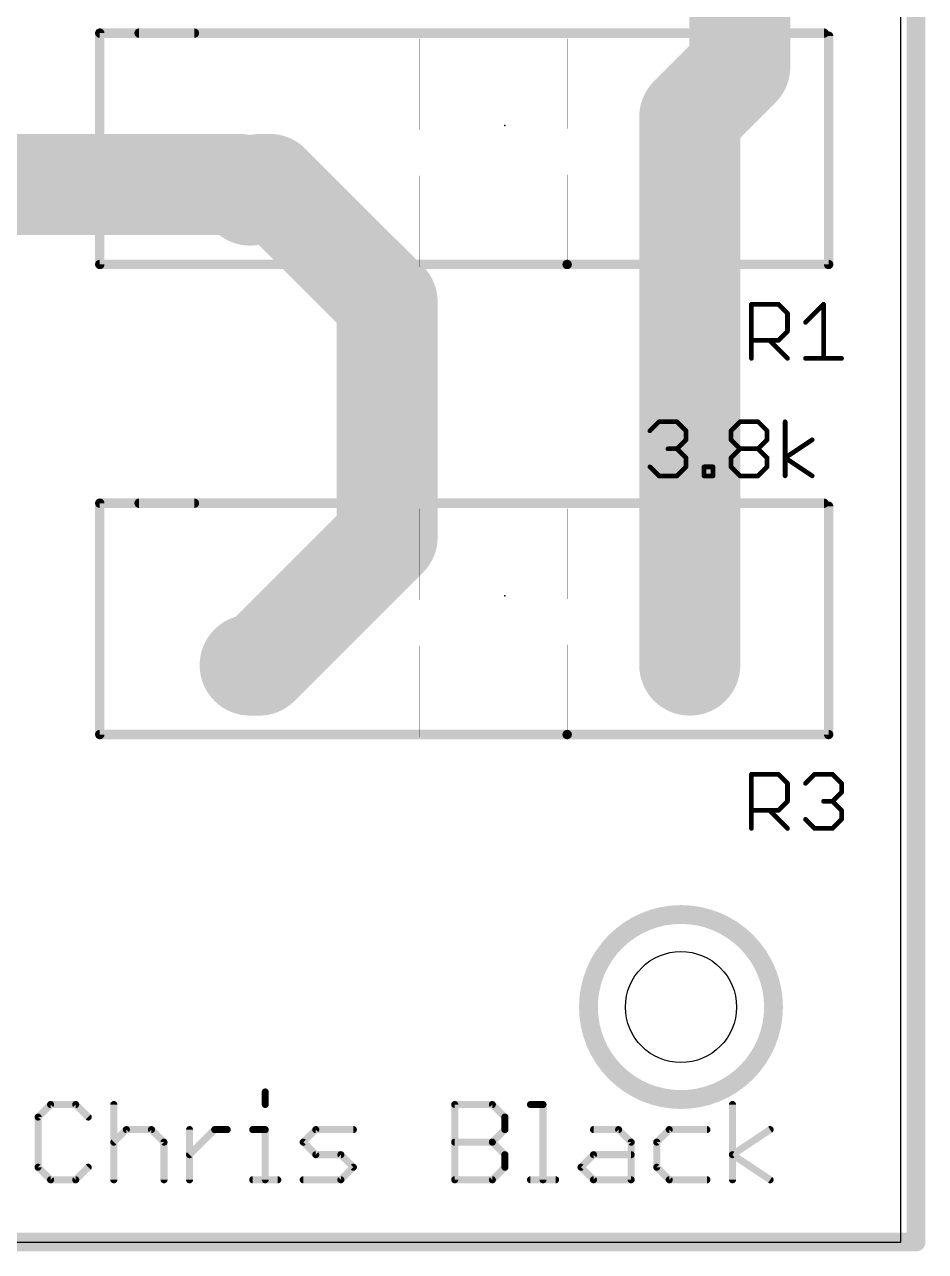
# Model space of a CAD drawing. Extents: x 8.2 to 88.1, y 6.1 to 80.7.
# Drawn here: x 68.36 to 87.83, y 6.15 to 32.67 of the extents above; entities that cross this region are included whole.
import ezdxf

# ---------------------------------------------------------------- set-up
doc = ezdxf.new("R2010")
doc.units = 0
for name, color, linetype in [('1', 22, 'CONTINUOUS'), ('16', 175, 'CONTINUOUS'), ('17', 82, 'CONTINUOUS'), ('20', 7, 'CONTINUOUS'), ('21', 253, 'CONTINUOUS'), ('23', 7, 'CONTINUOUS'), ('25', 253, 'CONTINUOUS'), ('27', 253, 'CONTINUOUS'), ('51', 253, 'CONTINUOUS')]:
    doc.layers.add(name, color=color, linetype=linetype)

# ---------------------------------------------------------------- blocks, each defined once
blk = doc.blocks.new('ROUNDP')
at = {"const_width": 0.5}
blk.add_lwpolyline([(0, -0.25, 1), (0, 0.25, 1), (0, -0.25)], format="xyb", dxfattribs=at)

msp = doc.modelspace()

# ---------------------------------------------------------------- linework, layer by layer
at = {"layer": '1', "const_width": 2.1844}
for points in [[(83.82, 31.75), (83.82, 40.64)], [(82.74, 30.67), (83.82, 31.75)], [(82.74, 28.98), (82.74, 30.67)], [(63.5, 29.21), (73.01, 29.21)], [(73.01, 29.21), (73.24, 28.98)], [(73.24, 28.98), (73.47, 29.21)], [(73.47, 29.21), (73.66, 29.21)], [(73.66, 29.21), (76.2, 26.67)], [(82.74, 18.82), (82.74, 28.98)], [(76.2, 26.67), (76.2, 21.59)], [(76.2, 21.59), (73.43, 18.82)], [(73.43, 18.82), (73.24, 18.82)]]:
    msp.add_lwpolyline(points, dxfattribs=at)
at = {"layer": '1', "const_width": 1.0922}
for points in [[(84.2062, 31.3638, 1), (83.4338, 32.1362)], [(83.2739, 31.75, 1), (84.3661, 31.75)], [(82.3538, 31.0562, 1), (83.1262, 30.2838)], [(83.2861, 30.67, 1), (82.1939, 30.67)], [(73.3962, 29.5962, 1), (72.6238, 28.8238)], [(73.47, 29.7561, 1), (73.47, 28.6639)], [(73.01, 28.6639, 1), (73.01, 29.7561)], [(73.8562, 28.8238, 1), (73.0838, 29.5962)], [(74.0462, 29.5962, 1), (73.2738, 28.8238)], [(73.66, 28.6639, 1), (73.66, 29.7561)], [(83.2861, 28.98, 1), (82.1939, 28.98)], [(72.8538, 29.3662, 1), (73.6262, 28.5938)], [(72.8538, 28.5938, 1), (73.6262, 29.3662)], [(82.1939, 28.98, 1), (83.2861, 28.98)], [(76.7461, 26.67, 1), (75.6539, 26.67)], [(75.8138, 26.2838, 1), (76.5862, 27.0562)], [(76.5862, 21.2038, 1), (75.8138, 21.9762)], [(75.6539, 21.59, 1), (76.7461, 21.59)], [(73.24, 19.3661, 1), (73.24, 18.2739)], [(73.43, 18.2739, 1), (73.43, 19.3661)], [(73.0438, 19.2062, 1), (73.8162, 18.4338)], [(82.1939, 18.82, 1), (83.2861, 18.82)]]:
    msp.add_lwpolyline(points, format="xyb", dxfattribs=at)
at = {"layer": '16', "const_width": 0.4064}
for points in [[(87.63, 80.01), (87.63, 6.35)], [(87.63, 6.35), (26.67, 6.35)]]:
    msp.add_lwpolyline(points, dxfattribs=at)
at = {"layer": '16', "const_width": 0.2032}
for points in [[(87.5284, 6.35, 1), (87.7316, 6.35)], [(87.63, 6.2484, 1), (87.63, 6.4516)]]:
    msp.add_lwpolyline(points, format="xyb", dxfattribs=at)
at = {"layer": '20'}
for p, q in [((87.3, 6.35), (87.3, 80)), ((24.13, 6.35), (87.3, 6.35))]:
    msp.add_line(p, q, dxfattribs=at)
msp.add_circle((82.55, 11.43), 1.2, dxfattribs=at)
at = {"layer": '21'}
for points, const_width in [([(69.99, 27.48), (69.99, 32.48)], 0.2032), ([(72.035, 32.48), (69.99, 32.48)], 0.2032), ([(76.89, 30.3925), (76.89, 32.355)], 0.01), ([(80.09, 30.4175), (80.09, 32.355)], 0.01), ([(85.74, 32.415), (85.74, 27.48)], 0.2032), ([(76.89, 27.43), (76.89, 29.3925)], 0.01), ([(80.09, 27.48), (80.09, 29.4175)], 0.01), ([(80.09, 27.48), (69.99, 27.48)], 0.2032), ([(85.74, 27.48), (80.09, 27.48)], 0.2032), ([(69.99, 17.32), (69.99, 22.32)], 0.2032), ([(72.035, 22.32), (69.99, 22.32)], 0.2032), ([(85.74, 22.255), (85.74, 17.32)], 0.2032), ([(76.89, 20.2325), (76.89, 22.195)], 0.01), ([(80.09, 20.2575), (80.09, 22.195)], 0.01), ([(76.89, 17.27), (76.89, 19.2325)], 0.01), ([(80.09, 17.32), (80.09, 19.2575)], 0.01), ([(80.09, 17.32), (69.99, 17.32)], 0.2032), ([(85.74, 17.32), (80.09, 17.32)], 0.2032)]:
    msp.add_lwpolyline(points, dxfattribs=dict(at, const_width=const_width))
for points, const_width in [([(70.0408, 32.48, 1), (69.9392, 32.48)], 0.1016), ([(69.99, 32.5308, 1), (69.99, 32.4292)], 0.1016), ([(72.035, 32.4292, 1), (72.035, 32.5308)], 0.1016), ([(76.8925, 32.355, 1), (76.8875, 32.355)], 0.005), ([(80.0925, 32.355, 1), (80.0875, 32.355)], 0.005), ([(85.7908, 32.415, 1), (85.6892, 32.415)], 0.1016), ([(76.8875, 30.3925, 1), (76.8925, 30.3925)], 0.005), ([(80.0875, 30.4175, 1), (80.0925, 30.4175)], 0.005), ([(76.8925, 29.3925, 1), (76.8875, 29.3925)], 0.005), ([(80.0925, 29.4175, 1), (80.0875, 29.4175)], 0.005), ([(69.99, 27.5308, 1), (69.99, 27.4292)], 0.1016), ([(80.09, 27.5308, 1), (80.09, 27.4292)], 0.1016), ([(80.09, 27.4292, 1), (80.09, 27.5308)], 0.1016), ([(85.74, 27.4292, 1), (85.74, 27.5308)], 0.1016), ([(69.9392, 27.48, 1), (70.0408, 27.48)], 0.1016), ([(76.8875, 27.43, 1), (76.8925, 27.43)], 0.005), ([(80.0875, 27.48, 1), (80.0925, 27.48)], 0.005), ([(85.6892, 27.48, 1), (85.7908, 27.48)], 0.1016), ([(70.0408, 22.32, 1), (69.9392, 22.32)], 0.1016), ([(69.99, 22.3708, 1), (69.99, 22.2692)], 0.1016), ([(72.035, 22.2692, 1), (72.035, 22.3708)], 0.1016), ([(85.7908, 22.255, 1), (85.6892, 22.255)], 0.1016), ([(76.8925, 22.195, 1), (76.8875, 22.195)], 0.005), ([(80.0925, 22.195, 1), (80.0875, 22.195)], 0.005), ([(76.8875, 20.2325, 1), (76.8925, 20.2325)], 0.005), ([(80.0875, 20.2575, 1), (80.0925, 20.2575)], 0.005), ([(76.8925, 19.2325, 1), (76.8875, 19.2325)], 0.005), ([(80.0925, 19.2575, 1), (80.0875, 19.2575)], 0.005), ([(69.99, 17.3708, 1), (69.99, 17.2692)], 0.1016), ([(69.9392, 17.32, 1), (70.0408, 17.32)], 0.1016), ([(76.8875, 17.27, 1), (76.8925, 17.27)], 0.005), ([(80.09, 17.3708, 1), (80.09, 17.2692)], 0.1016), ([(80.09, 17.2692, 1), (80.09, 17.3708)], 0.1016), ([(80.0875, 17.32, 1), (80.0925, 17.32)], 0.005), ([(85.6892, 17.32, 1), (85.7908, 17.32)], 0.1016), ([(85.74, 17.2692, 1), (85.74, 17.3708)], 0.1016), ([(82.55, 9.43, 1), (82.55, 13.43, 1), (82.55, 9.43)], 0.4064)]:
    msp.add_lwpolyline(points, format="xyb", dxfattribs=dict(at, const_width=const_width))
at = {"layer": '23'}
for p in [(78.74, 30.48), (78.74, 20.32)]:
    msp.add_point(p, dxfattribs=at)
at = {"layer": '25'}
for points, const_width in [([(84.0721, 25.4508), (84.0721, 26.6201)], 0.1016), ([(84.0721, 26.6201), (84.6567, 26.6201)], 0.1016), ([(84.6567, 26.6201), (84.8516, 26.4252)], 0.1016), ([(85.2414, 26.2303), (85.6311, 26.6201)], 0.1016), ([(85.6311, 26.6201), (85.6311, 25.4508)], 0.1016), ([(84.8516, 26.4252), (84.8516, 26.0354)], 0.1016), ([(84.8516, 26.0354), (84.6567, 25.8405)], 0.1016), ([(84.6567, 25.8405), (84.0721, 25.8405)], 0.1016), ([(84.4618, 25.8405), (84.8516, 25.4508)], 0.1016), ([(85.2414, 25.4508), (86.0209, 25.4508)], 0.1016), ([(84.0721, 15.2908), (84.0721, 16.4601)], 0.1016), ([(84.0721, 16.4601), (84.6567, 16.4601)], 0.1016), ([(84.6567, 16.4601), (84.8516, 16.2652)], 0.1016), ([(85.2414, 16.2652), (85.4362, 16.4601)], 0.1016), ([(85.4362, 16.4601), (85.826, 16.4601)], 0.1016), ([(85.826, 16.4601), (86.0209, 16.2652)], 0.1016), ([(84.8516, 16.2652), (84.8516, 15.8754)], 0.1016), ([(86.0209, 16.2652), (86.0209, 16.0703)], 0.1016), ([(84.8516, 15.8754), (84.6567, 15.6805)], 0.1016), ([(85.826, 15.8754), (85.6311, 15.8754)], 0.1016), ([(86.0209, 16.0703), (85.826, 15.8754)], 0.1016), ([(85.826, 15.8754), (86.0209, 15.6805)], 0.1016), ([(84.6567, 15.6805), (84.0721, 15.6805)], 0.1016), ([(84.4618, 15.6805), (84.8516, 15.2908)], 0.1016), ([(86.0209, 15.6805), (86.0209, 15.4856)], 0.1016), ([(85.4362, 15.2908), (85.2414, 15.4856)], 0.1016), ([(86.0209, 15.4856), (85.826, 15.2908)], 0.1016), ([(85.826, 15.2908), (85.4362, 15.2908)], 0.1016), ([(73.5657, 9.5943), (73.5657, 9.3231)], 0.1524), ([(68.9273, 9.3231), (68.6562, 9.052)], 0.1524), ([(69.4696, 9.3231), (68.9273, 9.3231)], 0.1524), ([(69.7408, 9.052), (69.4696, 9.3231)], 0.1524), ([(70.2933, 9.3231), (70.2933, 7.6962)], 0.1524), ([(77.6602, 7.6962), (77.6602, 9.3231)], 0.1524), ([(77.6602, 9.3231), (78.4736, 9.3231)], 0.1524), ([(78.4736, 9.3231), (78.7448, 9.052)], 0.1524), ([(79.2973, 9.3231), (79.5684, 9.3231)], 0.1524), ([(79.5684, 9.3231), (79.5684, 7.6962)], 0.1524), ([(83.6629, 7.6962), (83.6629, 9.3231)], 0.1524), ([(68.6562, 9.052), (68.6562, 7.9673)], 0.1524), ([(78.7448, 9.052), (78.7448, 8.7808)], 0.1524), ([(70.2933, 8.5096), (70.5644, 8.7808)], 0.1524), ([(70.5644, 8.7808), (71.1067, 8.7808)], 0.1524), ([(71.1067, 8.7808), (71.3779, 8.5096)], 0.1524), ([(71.9304, 7.6962), (71.9304, 8.7808)], 0.1524), ([(71.9304, 8.2385), (72.4727, 8.7808)], 0.1524), ([(72.4727, 8.7808), (72.7438, 8.7808)], 0.1524), ([(73.2946, 8.7808), (73.5657, 8.7808)], 0.1524), ([(73.5657, 8.7808), (73.5657, 7.6962)], 0.1524), ([(74.386, 8.5096), (74.6571, 8.7808)], 0.1524), ([(74.6571, 8.7808), (75.4706, 8.7808)], 0.1524), ([(78.7448, 8.7808), (78.4736, 8.5096)], 0.1524), ([(80.6598, 8.7808), (81.2021, 8.7808)], 0.1524), ([(81.2021, 8.7808), (81.4733, 8.5096)], 0.1524), ([(82.2969, 8.7808), (82.0258, 8.5096)], 0.1524), ([(83.1104, 8.7808), (82.2969, 8.7808)], 0.1524), ([(83.6629, 8.2385), (84.4763, 8.7808)], 0.1524), ([(71.3779, 8.5096), (71.3779, 7.6962)], 0.1524), ([(74.6571, 8.2385), (74.386, 8.5096)], 0.1524), ([(77.6602, 8.5096), (78.4736, 8.5096)], 0.1524), ([(78.4736, 8.5096), (78.7448, 8.2385)], 0.1524), ([(81.4733, 8.5096), (81.4733, 7.6962)], 0.1524), ([(82.0258, 8.5096), (82.0258, 7.9673)], 0.1524), ([(75.1994, 8.2385), (74.6571, 8.2385)], 0.1524), ([(75.4706, 7.9673), (75.1994, 8.2385)], 0.1524), ([(78.7448, 8.2385), (78.7448, 7.9673)], 0.1524), ([(80.3887, 7.9673), (80.6598, 8.2385)], 0.1524), ([(80.6598, 8.2385), (81.4733, 8.2385)], 0.1524), ([(84.4763, 7.6962), (83.6629, 8.2385)], 0.1524), ([(68.6562, 7.9673), (68.9273, 7.6962)], 0.1524), ([(69.4696, 7.6962), (69.7408, 7.9673)], 0.1524), ([(75.1994, 7.6962), (75.4706, 7.9673)], 0.1524), ([(78.7448, 7.9673), (78.4736, 7.6962)], 0.1524), ([(80.6598, 7.6962), (80.3887, 7.9673)], 0.1524), ([(82.0258, 7.9673), (82.2969, 7.6962)], 0.1524), ([(68.9273, 7.6962), (69.4696, 7.6962)], 0.1524), ([(73.2946, 7.6962), (73.8369, 7.6962)], 0.1524), ([(74.386, 7.6962), (75.1994, 7.6962)], 0.1524), ([(78.4736, 7.6962), (77.6602, 7.6962)], 0.1524), ([(79.2973, 7.6962), (79.8396, 7.6962)], 0.1524), ([(81.4733, 7.6962), (80.6598, 7.6962)], 0.1524), ([(82.2969, 7.6962), (83.1104, 7.6962)], 0.1524)]:
    msp.add_lwpolyline(points, dxfattribs=dict(at, const_width=const_width))
for points, const_width in [([(84.0975, 26.6201, 1), (84.0467, 26.6201)], 0.0508), ([(84.0721, 26.6455, 1), (84.0721, 26.5947)], 0.0508), ([(84.6747, 26.6381, 1), (84.6387, 26.6021)], 0.0508), ([(84.6567, 26.5947, 1), (84.6567, 26.6455)], 0.0508), ([(85.6565, 26.6201, 1), (85.6057, 26.6201)], 0.0508), ([(85.6491, 26.6021, 1), (85.6131, 26.6381)], 0.0508), ([(84.877, 26.4252, 1), (84.8262, 26.4252)], 0.0508), ([(84.8336, 26.4072, 1), (84.8696, 26.4432)], 0.0508), ([(85.2234, 26.2483, 1), (85.2594, 26.2123)], 0.0508), ([(84.8262, 26.0354, 1), (84.877, 26.0354)], 0.0508), ([(84.8696, 26.0174, 1), (84.8336, 26.0534)], 0.0508), ([(84.0721, 25.8659, 1), (84.0721, 25.8151)], 0.0508), ([(84.4798, 25.8585, 1), (84.4438, 25.8225)], 0.0508), ([(84.6387, 25.8585, 1), (84.6747, 25.8225)], 0.0508), ([(84.6567, 25.8151, 1), (84.6567, 25.8659)], 0.0508), ([(84.0467, 25.4508, 1), (84.0975, 25.4508)], 0.0508), ([(84.8336, 25.4328, 1), (84.8696, 25.4688)], 0.0508), ([(85.2414, 25.4762, 1), (85.2414, 25.4254)], 0.0508), ([(85.6057, 25.4508, 1), (85.6565, 25.4508)], 0.0508), ([(86.0209, 25.4254, 1), (86.0209, 25.4762)], 0.0508), ([(84.0975, 16.4601, 1), (84.0467, 16.4601)], 0.0508), ([(84.0721, 16.4855, 1), (84.0721, 16.4347)], 0.0508), ([(84.6747, 16.4781, 1), (84.6387, 16.4421)], 0.0508), ([(84.6567, 16.4347, 1), (84.6567, 16.4855)], 0.0508), ([(85.4362, 16.4855, 1), (85.4362, 16.4347)], 0.0508), ([(85.4542, 16.4421, 1), (85.4182, 16.4781)], 0.0508), ([(85.844, 16.4781, 1), (85.808, 16.4421)], 0.0508), ([(85.826, 16.4347, 1), (85.826, 16.4855)], 0.0508), ([(84.877, 16.2652, 1), (84.8262, 16.2652)], 0.0508), ([(84.8336, 16.2472, 1), (84.8696, 16.2832)], 0.0508), ([(85.2234, 16.2832, 1), (85.2594, 16.2472)], 0.0508), ([(86.0463, 16.2652, 1), (85.9955, 16.2652)], 0.0508), ([(86.0029, 16.2472, 1), (86.0389, 16.2832)], 0.0508), ([(84.8696, 15.8574, 1), (84.8336, 15.8934)], 0.0508), ([(85.6311, 15.9008, 1), (85.6311, 15.85)], 0.0508), ([(85.844, 15.8934, 1), (85.808, 15.8574)], 0.0508), ([(85.808, 15.8934, 1), (85.844, 15.8574)], 0.0508), ([(85.826, 15.85, 1), (85.826, 15.9008)], 0.0508), ([(85.9955, 16.0703, 1), (86.0463, 16.0703)], 0.0508), ([(86.0389, 16.0523, 1), (86.0029, 16.0883)], 0.0508), ([(84.0721, 15.7059, 1), (84.0721, 15.6551)], 0.0508), ([(84.4798, 15.6985, 1), (84.4438, 15.6625)], 0.0508), ([(84.6387, 15.6985, 1), (84.6747, 15.6625)], 0.0508), ([(84.6567, 15.6551, 1), (84.6567, 15.7059)], 0.0508), ([(84.8262, 15.8754, 1), (84.877, 15.8754)], 0.0508), ([(86.0463, 15.6805, 1), (85.9955, 15.6805)], 0.0508), ([(86.0029, 15.6625, 1), (86.0389, 15.6985)], 0.0508), ([(85.2594, 15.5036, 1), (85.2234, 15.4676)], 0.0508), ([(85.9955, 15.4856, 1), (86.0463, 15.4856)], 0.0508), ([(86.0389, 15.4676, 1), (86.0029, 15.5036)], 0.0508), ([(84.0467, 15.2908, 1), (84.0975, 15.2908)], 0.0508), ([(84.8336, 15.2728, 1), (84.8696, 15.3088)], 0.0508), ([(85.4362, 15.3162, 1), (85.4362, 15.2654)], 0.0508), ([(85.4182, 15.2728, 1), (85.4542, 15.3088)], 0.0508), ([(85.808, 15.3088, 1), (85.844, 15.2728)], 0.0508), ([(85.826, 15.2654, 1), (85.826, 15.3162)], 0.0508), ([(73.6038, 9.5943, 1), (73.5276, 9.5943)], 0.0762), ([(68.9273, 9.3612, 1), (68.9273, 9.285)], 0.0762), ([(68.9542, 9.2962, 1), (68.9004, 9.35)], 0.0762), ([(69.4965, 9.35, 1), (69.4427, 9.2962)], 0.0762), ([(69.4696, 9.285, 1), (69.4696, 9.3612)], 0.0762), ([(70.3314, 9.3231, 1), (70.2552, 9.3231)], 0.0762), ([(73.5276, 9.3231, 1), (73.6038, 9.3231)], 0.0762), ([(77.6983, 9.3231, 1), (77.6221, 9.3231)], 0.0762), ([(77.6602, 9.3612, 1), (77.6602, 9.285)], 0.0762), ([(78.5005, 9.35, 1), (78.4467, 9.2962)], 0.0762), ([(78.4736, 9.285, 1), (78.4736, 9.3612)], 0.0762), ([(79.2973, 9.3612, 1), (79.2973, 9.285)], 0.0762), ([(79.6065, 9.3231, 1), (79.5303, 9.3231)], 0.0762), ([(79.5684, 9.285, 1), (79.5684, 9.3612)], 0.0762), ([(83.701, 9.3231, 1), (83.6248, 9.3231)], 0.0762), ([(68.6943, 9.052, 1), (68.6181, 9.052)], 0.0762), ([(68.6293, 9.0789, 1), (68.6831, 9.0251)], 0.0762), ([(69.7139, 9.0251, 1), (69.7677, 9.0789)], 0.0762), ([(78.7829, 9.052, 1), (78.7067, 9.052)], 0.0762), ([(78.7179, 9.0251, 1), (78.7717, 9.0789)], 0.0762), ([(70.5644, 8.8189, 1), (70.5644, 8.7427)], 0.0762), ([(70.5913, 8.7539, 1), (70.5375, 8.8077)], 0.0762), ([(71.1336, 8.8077, 1), (71.0798, 8.7539)], 0.0762), ([(71.1067, 8.7427, 1), (71.1067, 8.8189)], 0.0762), ([(71.9685, 8.7808, 1), (71.8923, 8.7808)], 0.0762), ([(72.4727, 8.8189, 1), (72.4727, 8.7427)], 0.0762), ([(72.4996, 8.7539, 1), (72.4458, 8.8077)], 0.0762), ([(72.7438, 8.7427, 1), (72.7438, 8.8189)], 0.0762), ([(73.2946, 8.8189, 1), (73.2946, 8.7427)], 0.0762), ([(73.6038, 8.7808, 1), (73.5276, 8.7808)], 0.0762), ([(73.5657, 8.7427, 1), (73.5657, 8.8189)], 0.0762), ([(74.6571, 8.8189, 1), (74.6571, 8.7427)], 0.0762), ([(74.684, 8.7539, 1), (74.6302, 8.8077)], 0.0762), ([(75.4706, 8.7427, 1), (75.4706, 8.8189)], 0.0762), ([(78.7067, 8.7808, 1), (78.7829, 8.7808)], 0.0762), ([(78.7717, 8.7539, 1), (78.7179, 8.8077)], 0.0762), ([(80.6598, 8.8189, 1), (80.6598, 8.7427)], 0.0762), ([(81.229, 8.8077, 1), (81.1752, 8.7539)], 0.0762), ([(81.2021, 8.7427, 1), (81.2021, 8.8189)], 0.0762), ([(82.2969, 8.8189, 1), (82.2969, 8.7427)], 0.0762), ([(82.3238, 8.7539, 1), (82.27, 8.8077)], 0.0762), ([(83.1104, 8.7427, 1), (83.1104, 8.8189)], 0.0762), ([(84.4974, 8.7491, 1), (84.4552, 8.8125)], 0.0762), ([(70.2664, 8.5365, 1), (70.3202, 8.4827)], 0.0762), ([(71.416, 8.5096, 1), (71.3398, 8.5096)], 0.0762), ([(71.351, 8.4827, 1), (71.4048, 8.5365)], 0.0762), ([(74.4129, 8.5365, 1), (74.3591, 8.4827)], 0.0762), ([(74.3591, 8.5365, 1), (74.4129, 8.4827)], 0.0762), ([(77.6602, 8.5477, 1), (77.6602, 8.4715)], 0.0762), ([(78.5005, 8.5365, 1), (78.4467, 8.4827)], 0.0762), ([(78.4467, 8.5365, 1), (78.5005, 8.4827)], 0.0762), ([(78.4736, 8.4715, 1), (78.4736, 8.5477)], 0.0762), ([(81.5114, 8.5096, 1), (81.4352, 8.5096)], 0.0762), ([(81.4464, 8.4827, 1), (81.5002, 8.5365)], 0.0762), ([(82.0639, 8.5096, 1), (81.9877, 8.5096)], 0.0762), ([(81.9989, 8.5365, 1), (82.0527, 8.4827)], 0.0762), ([(71.9035, 8.2654, 1), (71.9573, 8.2116)], 0.0762), ([(74.6571, 8.2766, 1), (74.6571, 8.2004)], 0.0762), ([(74.6302, 8.2116, 1), (74.684, 8.2654)], 0.0762), ([(75.2263, 8.2654, 1), (75.1725, 8.2116)], 0.0762), ([(75.1994, 8.2004, 1), (75.1994, 8.2766)], 0.0762), ([(78.7829, 8.2385, 1), (78.7067, 8.2385)], 0.0762), ([(78.7179, 8.2116, 1), (78.7717, 8.2654)], 0.0762), ([(80.6598, 8.2766, 1), (80.6598, 8.2004)], 0.0762), ([(80.6867, 8.2116, 1), (80.6329, 8.2654)], 0.0762), ([(81.4733, 8.2004, 1), (81.4733, 8.2766)], 0.0762), ([(83.684, 8.2702, 1), (83.6418, 8.2068)], 0.0762), ([(83.6418, 8.2702, 1), (83.684, 8.2068)], 0.0762), ([(68.6181, 7.9673, 1), (68.6943, 7.9673)], 0.0762), ([(68.6831, 7.9942, 1), (68.6293, 7.9404)], 0.0762), ([(69.7677, 7.9404, 1), (69.7139, 7.9942)], 0.0762), ([(75.4975, 7.9404, 1), (75.4437, 7.9942)], 0.0762), ([(75.4437, 7.9404, 1), (75.4975, 7.9942)], 0.0762), ([(78.7067, 7.9673, 1), (78.7829, 7.9673)], 0.0762), ([(78.7717, 7.9404, 1), (78.7179, 7.9942)], 0.0762), ([(80.4156, 7.9942, 1), (80.3618, 7.9404)], 0.0762), ([(80.3618, 7.9942, 1), (80.4156, 7.9404)], 0.0762), ([(81.9877, 7.9673, 1), (82.0639, 7.9673)], 0.0762), ([(82.0527, 7.9942, 1), (81.9989, 7.9404)], 0.0762), ([(68.9273, 7.7343, 1), (68.9273, 7.6581)], 0.0762), ([(68.9004, 7.6693, 1), (68.9542, 7.7231)], 0.0762), ([(69.4427, 7.7231, 1), (69.4965, 7.6693)], 0.0762), ([(69.4696, 7.6581, 1), (69.4696, 7.7343)], 0.0762), ([(70.2552, 7.6962, 1), (70.3314, 7.6962)], 0.0762), ([(71.3398, 7.6962, 1), (71.416, 7.6962)], 0.0762), ([(71.8923, 7.6962, 1), (71.9685, 7.6962)], 0.0762), ([(73.2946, 7.7343, 1), (73.2946, 7.6581)], 0.0762), ([(73.5276, 7.6962, 1), (73.6038, 7.6962)], 0.0762), ([(73.8369, 7.6581, 1), (73.8369, 7.7343)], 0.0762), ([(74.386, 7.7343, 1), (74.386, 7.6581)], 0.0762), ([(75.1725, 7.7231, 1), (75.2263, 7.6693)], 0.0762), ([(75.1994, 7.6581, 1), (75.1994, 7.7343)], 0.0762), ([(77.6602, 7.7343, 1), (77.6602, 7.6581)], 0.0762), ([(77.6221, 7.6962, 1), (77.6983, 7.6962)], 0.0762), ([(78.4467, 7.7231, 1), (78.5005, 7.6693)], 0.0762), ([(78.4736, 7.6581, 1), (78.4736, 7.7343)], 0.0762), ([(79.2973, 7.7343, 1), (79.2973, 7.6581)], 0.0762), ([(79.5303, 7.6962, 1), (79.6065, 7.6962)], 0.0762), ([(79.8396, 7.6581, 1), (79.8396, 7.7343)], 0.0762), ([(80.6598, 7.7343, 1), (80.6598, 7.6581)], 0.0762), ([(80.6329, 7.6693, 1), (80.6867, 7.7231)], 0.0762), ([(81.4352, 7.6962, 1), (81.5114, 7.6962)], 0.0762), ([(81.4733, 7.6581, 1), (81.4733, 7.7343)], 0.0762), ([(82.2969, 7.7343, 1), (82.2969, 7.6581)], 0.0762), ([(82.27, 7.6693, 1), (82.3238, 7.7231)], 0.0762), ([(83.1104, 7.6581, 1), (83.1104, 7.7343)], 0.0762), ([(83.6248, 7.6962, 1), (83.701, 7.6962)], 0.0762), ([(84.4552, 7.6645, 1), (84.4974, 7.7279)], 0.0762)]:
    msp.add_lwpolyline(points, format="xyb", dxfattribs=dict(at, const_width=const_width))
at = {"layer": '27', "const_width": 0.0508}
for points in [[(81.8599, 23.9032, 1), (81.8959, 23.8672)], [(82.0727, 24.1055, 1), (82.0727, 24.0547)], [(82.0907, 24.0621, 1), (82.0547, 24.0981)], [(82.4805, 24.0981, 1), (82.4445, 24.0621)], [(82.4625, 24.0547, 1), (82.4625, 24.1055)], [(82.6828, 23.8852, 1), (82.632, 23.8852)], [(82.6394, 23.8672, 1), (82.6754, 23.9032)], [(83.6138, 23.9032, 1), (83.6498, 23.8672)], [(83.6572, 23.8852, 1), (83.6064, 23.8852)], [(83.8266, 24.1055, 1), (83.8266, 24.0547)], [(83.8446, 24.0621, 1), (83.8086, 24.0981)], [(84.2344, 24.0981, 1), (84.1984, 24.0621)], [(84.2164, 24.0547, 1), (84.2164, 24.1055)], [(84.4367, 23.8852, 1), (84.3859, 23.8852)], [(84.3933, 23.8672, 1), (84.4293, 23.9032)], [(84.8265, 24.0801, 1), (84.7757, 24.0801)], [(82.632, 23.6903, 1), (82.6828, 23.6903)], [(82.6754, 23.6723, 1), (82.6394, 23.7083)], [(83.6498, 23.7083, 1), (83.6138, 23.6723)], [(83.6064, 23.6903, 1), (83.6572, 23.6903)], [(84.3859, 23.6903, 1), (84.4367, 23.6903)], [(84.4293, 23.6723, 1), (84.3933, 23.7083)], [(85.3998, 23.6692, 1), (85.3716, 23.7114)], [(82.2676, 23.5208, 1), (82.2676, 23.47)], [(82.4805, 23.5134, 1), (82.4445, 23.4774)], [(82.4445, 23.5134, 1), (82.4805, 23.4774)], [(82.4625, 23.47, 1), (82.4625, 23.5208)], [(82.6828, 23.3005, 1), (82.632, 23.3005)], [(82.6394, 23.2825, 1), (82.6754, 23.3185)], [(83.6138, 23.3185, 1), (83.6498, 23.2825)], [(83.6572, 23.3005, 1), (83.6064, 23.3005)], [(83.8266, 23.5208, 1), (83.8266, 23.47)], [(83.8446, 23.4774, 1), (83.8086, 23.5134)], [(83.8086, 23.4774, 1), (83.8446, 23.5134)], [(84.2344, 23.5134, 1), (84.1984, 23.4774)], [(84.1984, 23.5134, 1), (84.2344, 23.4774)], [(84.2164, 23.47, 1), (84.2164, 23.5208)], [(84.4367, 23.3005, 1), (84.3859, 23.3005)], [(84.3933, 23.2825, 1), (84.4293, 23.3185)], [(84.8152, 23.3216, 1), (84.787, 23.2794)], [(84.787, 23.3216, 1), (84.8152, 23.2794)], [(81.8959, 23.1236, 1), (81.8599, 23.0876)], [(82.632, 23.1056, 1), (82.6828, 23.1056)], [(82.6754, 23.0876, 1), (82.6394, 23.1236)], [(83.0726, 23.1056, 1), (83.0218, 23.1056)], [(83.0472, 23.131, 1), (83.0472, 23.0802)], [(83.2674, 23.1056, 1), (83.2166, 23.1056)], [(83.242, 23.0802, 1), (83.242, 23.131)], [(83.6498, 23.1236, 1), (83.6138, 23.0876)], [(83.6064, 23.1056, 1), (83.6572, 23.1056)], [(84.3859, 23.1056, 1), (84.4367, 23.1056)], [(84.4293, 23.0876, 1), (84.3933, 23.1236)], [(82.0727, 22.9362, 1), (82.0727, 22.8854)], [(82.0547, 22.8928, 1), (82.0907, 22.9288)], [(82.4445, 22.9288, 1), (82.4805, 22.8928)], [(82.4625, 22.8854, 1), (82.4625, 22.9362)], [(83.0472, 22.9362, 1), (83.0472, 22.8854)], [(83.0218, 22.9108, 1), (83.0726, 22.9108)], [(83.2166, 22.9108, 1), (83.2674, 22.9108)], [(83.242, 22.8854, 1), (83.242, 22.9362)], [(83.8266, 22.9362, 1), (83.8266, 22.8854)], [(83.8086, 22.8928, 1), (83.8446, 22.9288)], [(84.1984, 22.9288, 1), (84.2344, 22.8928)], [(84.2164, 22.8854, 1), (84.2164, 22.9362)], [(84.7757, 22.9108, 1), (84.8265, 22.9108)], [(85.3716, 22.8897, 1), (85.3998, 22.9319)]]:
    msp.add_lwpolyline(points, format="xyb", dxfattribs=at)
at = {"layer": '27', "const_width": 0.1016}
for points in [[(81.8779, 23.8852), (82.0727, 24.0801)], [(82.0727, 24.0801), (82.4625, 24.0801)], [(82.4625, 24.0801), (82.6574, 23.8852)], [(82.6574, 23.8852), (82.6574, 23.6903)], [(83.6318, 23.8852), (83.8266, 24.0801)], [(83.6318, 23.6903), (83.6318, 23.8852)], [(83.8266, 24.0801), (84.2164, 24.0801)], [(84.2164, 24.0801), (84.4113, 23.8852)], [(84.4113, 23.8852), (84.4113, 23.6903)], [(84.8011, 22.9108), (84.8011, 24.0801)], [(82.6574, 23.6903), (82.4625, 23.4954)], [(83.8266, 23.4954), (83.6318, 23.6903)], [(84.4113, 23.6903), (84.2164, 23.4954)], [(84.8011, 23.3005), (85.3857, 23.6903)], [(82.4625, 23.4954), (82.2676, 23.4954)], [(82.4625, 23.4954), (82.6574, 23.3005)], [(82.6574, 23.3005), (82.6574, 23.1056)], [(83.6318, 23.3005), (83.8266, 23.4954)], [(83.6318, 23.1056), (83.6318, 23.3005)], [(83.8266, 23.4954), (84.2164, 23.4954)], [(84.2164, 23.4954), (84.4113, 23.3005)], [(84.4113, 23.3005), (84.4113, 23.1056)], [(85.3857, 22.9108), (84.8011, 23.3005)], [(82.0727, 22.9108), (81.8779, 23.1056)], [(82.6574, 23.1056), (82.4625, 22.9108)], [(83.0472, 22.9108), (83.0472, 23.1056)], [(83.0472, 23.1056), (83.242, 23.1056)], [(83.242, 23.1056), (83.242, 22.9108)], [(83.8266, 22.9108), (83.6318, 23.1056)], [(84.4113, 23.1056), (84.2164, 22.9108)], [(82.4625, 22.9108), (82.0727, 22.9108)], [(83.242, 22.9108), (83.0472, 22.9108)], [(84.2164, 22.9108), (83.8266, 22.9108)]]:
    msp.add_lwpolyline(points, dxfattribs=at)
at = {"layer": '51', "const_width": 0.2032}
for points in [[(85.64, 32.48), (70.84, 32.48)], [(85.64, 22.32), (70.84, 22.32)]]:
    msp.add_lwpolyline(points, dxfattribs=at)
at = {"layer": '51', "const_width": 0.1016}
for points in [[(70.84, 32.5308, 1), (70.84, 32.4292)], [(85.64, 32.4292, 1), (85.64, 32.5308)], [(70.84, 22.3708, 1), (70.84, 22.2692)], [(85.64, 22.2692, 1), (85.64, 22.3708)]]:
    msp.add_lwpolyline(points, format="xyb", dxfattribs=at)

# ---------------------------------------------------------------- block references
at = {"layer": '17', "xscale": 1.5, "yscale": 1.5, "rotation": 180}
for p in [(73.24, 28.98), (73.24, 28.98), (82.74, 28.98), (82.74, 28.98), (73.24, 18.82), (73.24, 18.82), (82.74, 18.82), (82.74, 18.82)]:
    msp.add_blockref('ROUNDP', p, dxfattribs=at)

doc.saveas('drawing.dxf')
